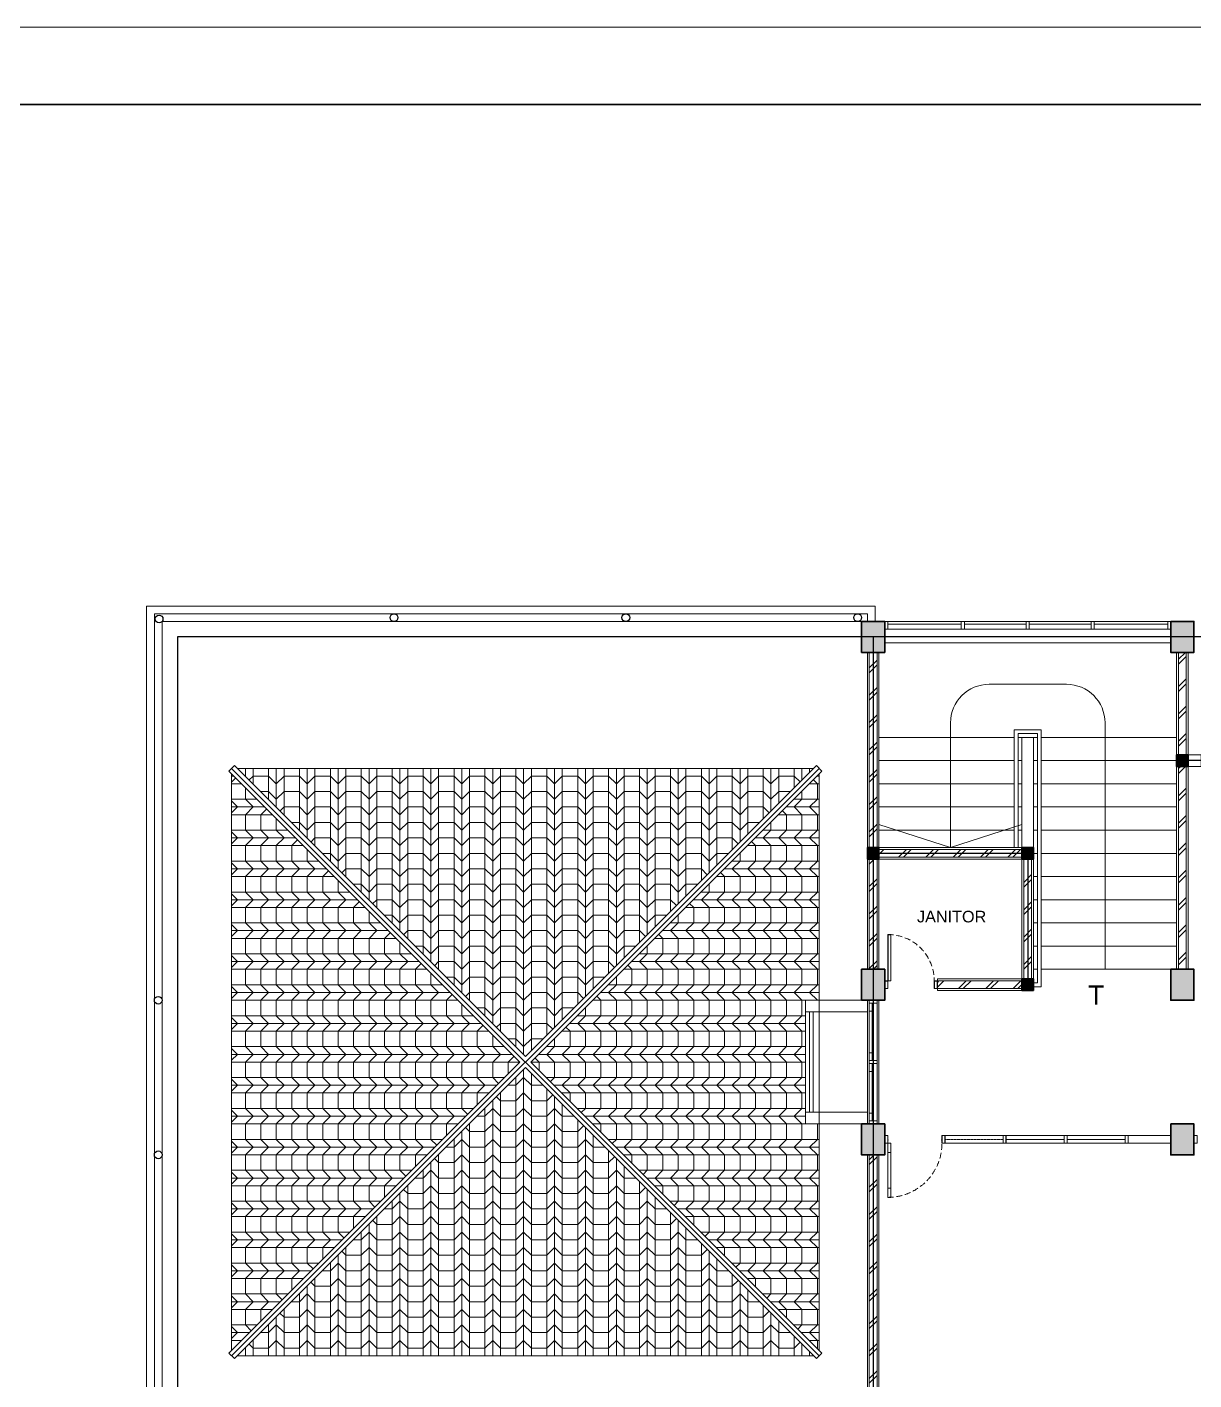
# Model space of a CAD drawing. Header units: millimetres. Extents: x -17012 to 17775, y -5570 to 5430.
# Drawn here: x 9222 to 12241, y 1929 to 5430 of the extents above; entities that cross this region are included whole.
import ezdxf
from ezdxf.enums import TextEntityAlignment as Align

# ---------------------------------------------------------------- set-up
doc = ezdxf.new("R2010")
doc.units = ezdxf.units.MM
doc.linetypes.add('HIDDEN', pattern=[0.375, 0.25, -0.125])
for name, color, linetype, lineweight in [('ars', 11, 'Continuous', 5), ('atap', 7, 'Continuous', 20), ('dinding', 5, 'Continuous', 15), ('GRS KOP', 1, 'Continuous', 35), ('KOLOM', 1, 'Continuous', 30), ('kop', 7, 'Continuous', 20), ('kus', 63, 'Continuous', 15), ('lan', 7, 'Continuous', 15), ('not', 7, 'Continuous', 20), ('PARTISI', 190, 'Continuous', 9), ('SANITAIR', 4, 'Continuous', 5), ('sol kol', 8, 'Continuous', 0), ('tem', 5, 'Continuous', 20)]:
    doc.layers.add(name, color=color, linetype=linetype, lineweight=lineweight)
doc.layers.add('as', color=1, linetype='Continuous', plot=False)
doc.styles.add('BARU', font='complex.shx')
doc.styles.get("Standard").update_dxf_attribs({"font": 'arial.ttf'})
pattern_1 = [(45, (12210.864, 1611.834), (-35.3553, 35.3553), []), (45, (12223.364, 1611.834), (-35.3553, 35.3553), [])]

# ---------------------------------------------------------------- blocks, each defined once
blk = doc.blocks.new('K1')
at = {"layer": 'KOLOM'}
blk.add_lwpolyline([(0.2, 0.15), (-0.2, 0.15), (-0.2, -0.15), (0.2, -0.15), (0.2, 0.15)], dxfattribs=at)
blk = doc.blocks.new('KP')
at = {"layer": 'KOLOM'}
blk.add_lwpolyline([(0.075, -0.075), (-0.075, -0.075), (-0.075, 0.075), (0.075, 0.075), (0.075, -0.075)], dxfattribs=at)
blk = doc.blocks.new('P 70')
at = {"linetype": 'HIDDEN', "ltscale": 0.3}
blk.add_lwpolyline([(-0.74, 0.1, -0.414214), (-0.04, 0.8, -1.303225)], format="xyb", dxfattribs=at)
for points in [[(-0.04, 0.8), (-0.08, 0.8), (-0.08, 0.68), (-0.04, 0.68)], [(-0.04, 0.68), (-0.08, 0.68), (-0.08, 0.22), (-0.04, 0.22)], [(-0.04, 0.1), (-0.08, 0.1), (-0.08, 0.22), (-0.04, 0.22)], [(-0.735, 0.06), (-0.74, 0.06), (-0.74, 0.061), (-0.74, 0.1), (-0.78, 0.1), (-0.78, 0), (-0.74, 0), (-0.74, 0.056), (-0.735, 0.058)], [(-0.742, 0.002), (-0.778, 0.002), (-0.778, 0.098), (-0.742, 0.098)], [(-0.045, 0.06), (-0.04, 0.06), (-0.04, 0.061), (-0.04, 0.1), (0, 0.1), (0, 0), (-0.04, 0), (-0.04, 0.056), (-0.045, 0.058)], [(-0.038, 0.002), (-0.002, 0.002), (-0.002, 0.098), (-0.038, 0.098)]]:
    blk.add_lwpolyline(points, close=True)
blk = doc.blocks.new('P 60')
at = {"linetype": 'HIDDEN', "ltscale": 0.3}
blk.add_lwpolyline([(-0.64, 0.1, -0.414214), (-0.04, 0.7, -1.303225)], format="xyb", dxfattribs=at)
for points in [[(-0.04, 0.7), (-0.04, 0.1), (-0.08, 0.1), (-0.08, 0.7)], [(-0.042, 0.698), (-0.042, 0.102), (-0.078, 0.102), (-0.078, 0.698)], [(-0.635, 0.06), (-0.64, 0.06), (-0.64, 0.061), (-0.64, 0.1), (-0.68, 0.1), (-0.68, 0), (-0.64, 0), (-0.64, 0.056), (-0.635, 0.058)], [(-0.642, 0.002), (-0.678, 0.002), (-0.678, 0.098), (-0.642, 0.098)], [(-0.045, 0.06), (-0.04, 0.06), (-0.04, 0.061), (-0.04, 0.1), (0, 0.1), (0, 0), (-0.04, 0), (-0.04, 0.056), (-0.045, 0.058)], [(-0.038, 0.002), (-0.002, 0.002), (-0.002, 0.098), (-0.038, 0.098)]]:
    blk.add_lwpolyline(points, close=True)
blk = doc.blocks.new('NOTASI RUANG')
at = {"layer": 'not'}
for height, p in [(0.26, (-0.011, 0.3)), (0.175, (-0.009, -0.017))]:
    blk.add_attdef('RUANG', text='', height=height, dxfattribs=at).set_placement(p, align=Align.MIDDLE_CENTER)
blk = doc.blocks.new('kop')
at = {"layer": 'GRS KOP'}
blk.add_lwpolyline([(1, 54), (83, 54), (83, 1), (1, 1)], close=True, dxfattribs=at)
at = {"layer": 'kop', "color": 7}
blk.add_line((84, 55), (0, 55), dxfattribs=at)
at = {"layer": 'kop', "style": 'BARU', "flags": 4}
for p, height in [((73.8, 5.4), 0.35), ((80.303, 5.382), 0.25), ((73.8, 4.9), 0.35), ((80.303, 4.882), 0.25), ((73.8, 4.4), 0.35), ((80.303, 4.382), 0.25)]:
    blk.add_attdef('-', p, '', height=height, dxfattribs=at)
at = {"layer": 'kop', "flags": 4}
for tag, p in [('AR-00', (78.057, 2.648)), ('00', (81.238, 2.647))]:
    blk.add_attdef(tag, text='', height=0.35, dxfattribs=at).set_placement(p, align=Align.MIDDLE)

msp = doc.modelspace()

# ---------------------------------------------------------------- hatches: boundary and pattern name
at = {"layer": 'ars'}
h = msp.add_hatch(dxfattribs=at)
h.set_pattern_fill('TEMBOK', color=256, scale=50)
h.set_pattern_definition(pattern_1)
h.paths.add_polyline_path([(11420.9, 2991.8), (11420.9, 3811.8), (11400.9, 3811.8), (11400.9, 2991.8)])
h = msp.add_hatch(dxfattribs=at)
h.set_pattern_fill('TEMBOK', color=256, scale=50)
h.set_pattern_definition(pattern_1)
h.paths.add_polyline_path([(12220.9, 3546.8), (12220.9, 3811.8), (12200.9, 3811.8), (12200.9, 3546.8)])
h = msp.add_hatch(dxfattribs=at)
h.set_pattern_fill('PLENTONG', color=256, scale=20, angle=180)
h.set_pattern_definition([(270, (1966.37, -3628.21), (80, -1e-14), []), (270, (1946.37, -3628.21), (80, -1e-14), []), (270, (1926.37, -3628.21), (80, -1e-14), []), (225, (1966.37, -3628.213), (-7e-15, -40), [28.28427, -84.85281]), (315, (1926.37, -3628.213), (7e-15, 40), [28.28427, -84.85281]), (180, (1926.37, -3628.213), (-5e-15, -40), [40, -40])])
h.paths.add_polyline_path([(9765, 3511.8), (10510.9, 2766), (11256.7, 3511.8)])
h = msp.add_hatch(dxfattribs=at)
h.set_pattern_fill('TEMBOK', color=256, scale=50)
h.set_pattern_definition(pattern_1)
h.paths.add_polyline_path([(12200.9, 3516.8), (12200.9, 2991.8), (12220.9, 2991.8), (12220.9, 3516.8)])
h = msp.add_hatch(dxfattribs=at)
h.set_pattern_fill('PLENTONG', color=256, scale=20, angle=270)
h.set_pattern_definition([(0, (1946.37, -3608.21), (2e-14, 80), []), (0, (1946.37, -3628.21), (2e-14, 80), []), (0, (1946.37, -3648.21), (2e-14, 80), []), (315, (1946.37, -3608.213), (40, -1e-14), [28.28427, -84.8528]), (45, (1946.37, -3648.213), (-40, 1e-14), [28.28427, -84.8528]), (270, (1946.37, -3648.213), (40, -7e-15), [40, -40])])
h.paths.add_polyline_path([(9750.9, 2006), (10496.7, 2751.8), (9750.9, 3497.7)])
h = msp.add_hatch(dxfattribs=at)
h.set_pattern_fill('PLENTONG', color=256, scale=20, angle=90)
h.set_pattern_definition([(180, (1946.37, -3648.21), (-1e-14, -80), []), (180, (1946.37, -3628.21), (-1e-14, -80), []), (180, (1946.37, -3608.21), (-1e-14, -80), []), (135, (1946.37, -3648.213), (-40, 5e-15), [28.28427, -84.85281]), (225, (1946.37, -3608.213), (40, -5e-15), [28.28427, -84.85281]), (90, (1946.37, -3608.213), (-40, 2e-15), [40, -40])])
h.paths.add_polyline_path([(10525, 2751.8), (11270.9, 2006), (11270.9, 2591.8), (11235.9, 2591.8), (11235.9, 2911.8), (11270.9, 2911.8), (11270.9, 3497.7)])
h = msp.add_hatch(dxfattribs=at)
h.set_pattern_fill('TEMBOK', color=256, scale=50)
h.set_pattern_definition(pattern_1)
h.paths.add_polyline_path([(11795.9, 3301.8), (11425.9, 3301.8), (11425.9, 3281.8), (11795.9, 3281.8)])
h = msp.add_hatch(dxfattribs=at)
h.set_pattern_fill('TEMBOK', color=256, scale=50)
h.set_pattern_definition([(45, (12175.864, 1611.834), (-35.3553, 35.3553), []), (45, (12188.364, 1611.834), (-35.3553, 35.3553), [])])
h.paths.add_polyline_path([(11820.9, 2966.8), (11820.9, 3276.8), (11800.9, 3276.8), (11800.9, 2966.8)])
h = msp.add_hatch(dxfattribs=at)
h.set_pattern_fill('TEMBOK', color=256, scale=50)
h.set_pattern_definition(pattern_1)
h.paths.add_polyline_path([(11795.9, 2941.8), (11576.9, 2941.8), (11576.9, 2961.8), (11795.9, 2961.8)])
h = msp.add_hatch(dxfattribs=at)
h.set_pattern_fill('PLENTONG', color=256, scale=20)
h.set_pattern_definition([(90, (1926.37, -3628.21), (-80, 5e-15), []), (90, (1946.37, -3628.21), (-80, 5e-15), []), (90, (1966.37, -3628.21), (-80, 5e-15), []), (45, (1926.37, -3628.213), (2e-15, 40), [28.28427, -84.8528]), (135, (1966.37, -3628.213), (-2e-15, -40), [28.28427, -84.8528]), (0, (1966.37, -3628.213), (0, 40), [40, -40])])
h.paths.add_polyline_path([(9765, 1991.8), (11256.7, 1991.8), (10510.9, 2737.7)])
h = msp.add_hatch(dxfattribs=at)
h.set_pattern_fill('TEMBOK', color=256, scale=50)
h.set_pattern_definition(pattern_1)
h.paths.add_polyline_path([(11420.9, 1691.8), (11420.9, 2511.8), (11400.9, 2511.8), (11400.9, 1691.8)])
at = {"layer": 'sol kol'}
for points in [[(11380.9, 3891.8), (11380.9, 3811.8), (11440.9, 3811.8), (11440.9, 3891.8)], [(12180.9, 3891.8), (12180.9, 3811.8), (12240.9, 3811.8), (12240.9, 3891.8)], [(12195.9, 3546.8), (12225.9, 3546.8), (12225.9, 3516.8), (12195.9, 3516.8)], [(11425.9, 3276.8), (11395.9, 3276.8), (11395.9, 3306.8), (11425.9, 3306.8)], [(11825.9, 3276.8), (11795.9, 3276.8), (11795.9, 3306.8), (11825.9, 3306.8)], [(11380.9, 2991.8), (11380.9, 2911.8), (11440.9, 2911.8), (11440.9, 2991.8)], [(12180.9, 2991.8), (12180.9, 2911.8), (12240.9, 2911.8), (12240.9, 2991.8)], [(11825.9, 2936.8), (11795.9, 2936.8), (11795.9, 2966.8), (11825.9, 2966.8)], [(11380.9, 2591.8), (11380.9, 2511.8), (11440.9, 2511.8), (11440.9, 2591.8)], [(12180.9, 2591.8), (12180.9, 2511.8), (12240.9, 2511.8), (12240.9, 2591.8)]]:
    msp.add_hatch(color=256, dxfattribs=at).paths.add_polyline_path(points)

# ---------------------------------------------------------------- linework, layer by layer
for centre in [(9563.2, 3898.3), (10170.9, 3901.8), (10770.9, 3901.8), (11370.9, 3901.8), (11370.9, 3901.8), (9560.9, 2911.8), (9560.9, 2511.8)]:
    msp.add_circle(centre, 10)
at = {"layer": 'ars'}
for p, q in [((11845.9, 3611.8), (11775.9, 3611.8)), ((11775.9, 3306.8), (11775.9, 3611.8)), ((11845.9, 2946.8), (11845.9, 3611.8)), ((11835.9, 3601.8), (11785.9, 3601.8)), ((11785.9, 3306.8), (11785.9, 3601.8)), ((11835.9, 2956.8), (11835.9, 3601.8)), ((11825.9, 2956.8), (11835.9, 2956.8)), ((11825.9, 2946.8), (11845.9, 2946.8))]:
    msp.add_line(p, q, dxfattribs=at)
for points in [[(11420.9, 2991.8), (11420.9, 3811.8), (11400.9, 3811.8), (11400.9, 2991.8)], [(12220.9, 3546.8), (12220.9, 3811.8), (12200.9, 3811.8), (12200.9, 3546.8)], [(12200.9, 3516.8), (12200.9, 2991.8), (12220.9, 2991.8), (12220.9, 3516.8)], [(11795.9, 3301.8), (11425.9, 3301.8), (11425.9, 3281.8), (11795.9, 3281.8)], [(11820.9, 2966.8), (11820.9, 3276.8), (11800.9, 3276.8), (11800.9, 2966.8)], [(11795.9, 2941.8), (11576.9, 2941.8), (11576.9, 2961.8), (11795.9, 2961.8)], [(11420.9, 1691.8), (11420.9, 2511.8), (11400.9, 2511.8), (11400.9, 1691.8)]]:
    msp.add_lwpolyline(points, close=True, dxfattribs=at)
for points in [[(11245.9, 2621.8), (11245.9, 2881.8)], [(11255.9, 2621.8), (11255.9, 2881.8)]]:
    msp.add_lwpolyline(points, dxfattribs=at)
at = {"layer": 'as'}
for p, q in [((11410.9, 3851.8), (11410.9, 1651.8)), ((11810.9, 3291.8), (11410.9, 3291.8)), ((11810.9, 3291.8), (11810.9, 2951.8))]:
    msp.add_line(p, q, dxfattribs=at)
at = {"layer": 'as', "linetype": 'Continuous'}
for p, q in [((9750.9, 1991.8), (11270.9, 3511.8)), ((9750.9, 3511.8), (11270.9, 1991.8))]:
    msp.add_line(p, q, dxfattribs=at)
at = {"layer": 'as'}
for points in [[(12210.9, 3851.8), (9610.9, 3851.8), (9610.9, 1651.8)], [(11410.9, 3851.8), (11410.9, 1651.8)], [(12110.9, 3851.8), (11510.9, 3851.8)], [(13010.9, 3851.8), (12210.9, 3851.8)], [(12610.9, 3531.8), (12210.9, 3531.8)]]:
    msp.add_lwpolyline(points, dxfattribs=at)
at = {"layer": 'atap', "linetype": 'Continuous'}
for p, q in [((9757.9, 3518.9), (9743.8, 3504.8)), ((9743.8, 3504.8), (10496.7, 2751.8)), ((9757.9, 3518.9), (10510.9, 2766)), ((10510.9, 2766), (11263.8, 3518.9)), ((10525, 2751.8), (11277.9, 3504.8)), ((9743.8, 1998.9), (10496.7, 2751.8)), ((9757.9, 1984.8), (10510.9, 2737.7)), ((10510.9, 2737.7), (11263.8, 1984.8)), ((10525, 2751.8), (11277.9, 1998.9))]:
    msp.add_line(p, q, dxfattribs=at)
at = {"layer": 'atap'}
for p, q in [((11277.9, 3504.8), (11263.8, 3518.9)), ((9757.9, 1984.8), (9743.8, 1998.9)), ((11263.8, 1984.8), (11277.9, 1998.9))]:
    msp.add_line(p, q, dxfattribs=at)
at = {"layer": 'atap', "linetype": 'Continuous'}
for points in [[(11256.7, 3511.8), (9765, 3511.8)], [(9750.9, 3497.7), (9750.9, 2006)], [(11270.9, 2006), (11270.9, 3497.7)], [(9765, 1991.8), (11256.7, 1991.8)]]:
    msp.add_lwpolyline(points, dxfattribs=at)
at = {"layer": 'dinding'}
for p, q in [((9530.9, 1571.8), (9530.9, 3931.8)), ((9530.9, 3931.8), (11415.9, 3931.8)), ((11415.9, 3931.8), (11415.9, 3891.8)), ((11415.9, 3891.8), (11415.9, 3931.8)), ((9550.9, 1591.8), (9550.9, 3911.8)), ((9550.9, 3911.8), (11395.9, 3911.8)), ((11395.9, 3911.8), (11395.9, 3891.8)), ((11395.9, 3891.8), (11395.9, 3911.8))]:
    msp.add_line(p, q, dxfattribs=at)
for points in [[(11425.9, 2991.8), (11425.9, 3811.8), (11395.9, 3811.8), (11395.9, 2991.8)], [(12225.9, 3546.8), (12225.9, 3811.8), (12195.9, 3811.8), (12195.9, 3546.8)], [(12259.9, 3546.8), (12225.9, 3546.8), (12225.9, 3516.8), (12259.9, 3516.8)], [(12195.9, 3516.8), (12195.9, 2991.8), (12225.9, 2991.8), (12225.9, 3516.8)], [(11795.9, 3306.8), (11425.9, 3306.8), (11425.9, 3276.8), (11795.9, 3276.8)], [(11825.9, 2966.8), (11825.9, 3276.8), (11795.9, 3276.8), (11795.9, 2966.8)], [(11795.9, 2936.8), (11576.9, 2936.8), (11576.9, 2966.8), (11795.9, 2966.8)], [(11425.9, 1691.8), (11425.9, 2511.8), (11395.9, 2511.8), (11395.9, 1691.8)]]:
    msp.add_lwpolyline(points, close=True, dxfattribs=at)
at = {"layer": 'kop', "color": 7}
msp.add_line((17775.2, 5429.8), (975.2, 5429.8), dxfattribs=at)
at = {"layer": 'kus'}
for p, q in [((12180.9, 3891.8), (11440.9, 3891.8)), ((11448.9, 3871.8), (11448.9, 3891.8)), ((11638.9, 3871.8), (11638.9, 3891.8)), ((11646.9, 3871.8), (11646.9, 3891.8)), ((11806.9, 3871.8), (11806.9, 3891.8)), ((11814.9, 3871.8), (11814.9, 3891.8)), ((11974.9, 3871.8), (11974.9, 3891.8)), ((11982.9, 3871.8), (11982.9, 3891.8)), ((12172.9, 3871.8), (12172.9, 3891.8)), ((12180.9, 3871.8), (11440.9, 3871.8)), ((11638.9, 3884.8), (11448.9, 3884.8)), ((11806.9, 3884.8), (11646.9, 3884.8)), ((11974.9, 3884.8), (11814.9, 3884.8)), ((12172.9, 3884.8), (11982.9, 3884.8)), ((11400.9, 2755.8), (11400.9, 2903.8)), ((11407.9, 2883.8), (11400.9, 2883.8)), ((11407.9, 2755.8), (11407.9, 2903.8)), ((11420.9, 2755.8), (11420.9, 2903.8)), ((11407.9, 2775.8), (11400.9, 2775.8)), ((11400.9, 2599.8), (11400.9, 2747.8)), ((11407.9, 2599.8), (11407.9, 2747.8)), ((11420.9, 2599.8), (11420.9, 2747.8)), ((11407.9, 2727.8), (11400.9, 2727.8)), ((11407.9, 2619.8), (11400.9, 2619.8)), ((11746.9, 2561.8), (11596.9, 2561.8)), ((11904.9, 2561.8), (11754.9, 2561.8)), ((12062.9, 2561.8), (11912.9, 2561.8)), ((11746.9, 2541.8), (11596.9, 2541.8)), ((11904.9, 2541.8), (11754.9, 2541.8)), ((12062.9, 2541.8), (11912.9, 2541.8))]:
    msp.add_line(p, q, dxfattribs=at)
at = {"layer": 'kus', "linetype": 'HIDDEN'}
for p, q in [((11746.9, 2551.8), (11596.9, 2551.8)), ((11904.9, 2551.8), (11754.9, 2551.8)), ((12062.9, 2551.8), (11912.9, 2551.8))]:
    msp.add_line(p, q, dxfattribs=at)
at = {"layer": 'kus'}
for points in [[(11400.9, 2903.8), (11400.9, 2911.8), (11420.9, 2911.8), (11420.9, 2903.8)], [(11400.9, 2747.8), (11400.9, 2755.8), (11420.9, 2755.8), (11420.9, 2747.8)], [(11400.9, 2591.8), (11400.9, 2599.8), (11420.9, 2599.8), (11420.9, 2591.8)], [(11746.9, 2541.8), (11754.9, 2541.8), (11754.9, 2561.8), (11746.9, 2561.8)], [(11747.3, 2542.2), (11754.5, 2542.2), (11754.5, 2561.4), (11747.3, 2561.4)], [(11904.9, 2541.8), (11912.9, 2541.8), (11912.9, 2561.8), (11904.9, 2561.8)], [(11905.3, 2542.2), (11912.5, 2542.2), (11912.5, 2561.4), (11905.3, 2561.4)], [(12062.9, 2541.8), (12070.9, 2541.8), (12070.9, 2561.8), (12062.9, 2561.8)], [(12063.3, 2542.2), (12070.5, 2542.2), (12070.5, 2561.4), (12063.3, 2561.4)], [(12248.9, 2541.8), (12240.9, 2541.8), (12240.9, 2561.8), (12248.9, 2561.8)]]:
    msp.add_lwpolyline(points, close=True, dxfattribs=at)
at = {"layer": 'lan'}
for p, q in [((11440.9, 3836.8), (12180.9, 3836.8)), ((11710.9, 3729.3), (11910.9, 3729.3)), ((11610.9, 3629.3), (11610.9, 3306.8)), ((12010.9, 3629.3), (12010.9, 2991.8)), ((11425.9, 3591.8), (11775.9, 3591.8)), ((11785.9, 3591.8), (11795.9, 3591.8)), ((11825.9, 3591.8), (11795.9, 3591.8)), ((11795.9, 3306.8), (11795.9, 3591.8)), ((11835.9, 3591.8), (11825.9, 3591.8)), ((11825.9, 3306.8), (11825.9, 3591.8)), ((12195.9, 3591.8), (11845.9, 3591.8)), ((11425.9, 3531.8), (11775.9, 3531.8)), ((11785.9, 3531.8), (11795.9, 3531.8)), ((11835.9, 3531.8), (11825.9, 3531.8)), ((12195.9, 3531.8), (11845.9, 3531.8)), ((11425.9, 3471.8), (11775.9, 3471.8)), ((11785.9, 3471.8), (11795.9, 3471.8)), ((11835.9, 3471.8), (11825.9, 3471.8)), ((12195.9, 3471.8), (11845.9, 3471.8)), ((11425.9, 3411.8), (11775.9, 3411.8)), ((11785.9, 3411.8), (11795.9, 3411.8)), ((11835.9, 3411.8), (11825.9, 3411.8)), ((12195.9, 3411.8), (11845.9, 3411.8)), ((11425.9, 3366.8), (11610.9, 3306.8)), ((11795.9, 3366.8), (11610.9, 3306.8)), ((11425.9, 3351.8), (11775.9, 3351.8)), ((11785.9, 3351.8), (11795.9, 3351.8)), ((11835.9, 3351.8), (11825.9, 3351.8)), ((12195.9, 3351.8), (11845.9, 3351.8)), ((11835.9, 3291.8), (11825.9, 3291.8)), ((12195.9, 3291.8), (11845.9, 3291.8)), ((11835.9, 3231.8), (11825.9, 3231.8)), ((12195.9, 3231.8), (11845.9, 3231.8)), ((11835.9, 3171.8), (11825.9, 3171.8)), ((12195.9, 3171.8), (11845.9, 3171.8)), ((11835.9, 3111.8), (11825.9, 3111.8)), ((12195.9, 3111.8), (11845.9, 3111.8)), ((11835.9, 3051.8), (11825.9, 3051.8)), ((12195.9, 3051.8), (11845.9, 3051.8)), ((11835.9, 2991.8), (11825.9, 2991.8)), ((12180.9, 2991.8), (11845.9, 2991.8)), ((11380.9, 2911.8), (11235.9, 2911.8)), ((11395.9, 2881.8), (11235.9, 2881.8)), ((11395.9, 2621.8), (11235.9, 2621.8))]:
    msp.add_line(p, q, dxfattribs=at)
msp.add_lwpolyline([(11380.9, 2591.8), (11235.9, 2591.8), (11235.9, 2911.8)], dxfattribs=at)
msp.add_lwpolyline([(11395.9, 2591.8), (11395.9, 2911.8), (11425.9, 2911.8), (11425.9, 2591.8)], close=True, dxfattribs=at)
for centre, start, end in [((11710.9, 3629.3), 90, 180), ((11910.9, 3629.3), 0, 90)]:
    msp.add_arc(centre, 100, start, end, dxfattribs=at)
at = {"layer": 'PARTISI'}
msp.add_lwpolyline([(12070.9, 2561.8), (12180.9, 2561.8), (12180.9, 2541.8), (12070.9, 2541.8)], close=True, dxfattribs=at)
at = {"layer": 'SANITAIR'}
msp.add_lwpolyline([(11410.9, 1611.8), (9570.9, 1611.8), (9570.9, 3891.8), (11410.9, 3891.8)], dxfattribs=at)
at = {"layer": 'tem'}
msp.add_line((11795.9, 3201.8), (11795.9, 3041.8), dxfattribs=at)

# ---------------------------------------------------------------- block references
ref = msp.add_blockref('NOTASI RUANG', (11613.4, 3105.5), dxfattribs=dict(xscale=-75.8875472183463, yscale=75.8875472183463, zscale=75.88754721834448))
ref.add_attrib('RUANG', 'JANITOR', dxfattribs={"layer": 'not', "height": 30}).set_placement((11613.9, 3128.2), align=Align.MIDDLE_CENTER)
at = {"layer": 'KOLOM', "xscale": 200, "yscale": 200, "zscale": 200}
for name, p, rotation in [('K1', (11410.9, 3851.8), 90), ('K1', (12210.9, 3851.8), 90), ('KP', (12210.9, 3531.8), 180), ('K1', (11410.9, 2951.8), 90), ('K1', (12210.9, 2951.8), 90), ('K1', (11410.9, 2551.8), 90), ('K1', (12210.9, 2551.8), 90)]:
    msp.add_blockref(name, p, dxfattribs=dict(at, rotation=rotation))
for p in [(11410.9, 3291.8), (11810.9, 3291.8), (11810.9, 2951.8)]:
    msp.add_blockref('KP', p, dxfattribs=at)
at = {"layer": 'kop', "xscale": 200, "yscale": 200, "zscale": 200}
msp.add_blockref('kop', (975.2, -5570.2), dxfattribs=at)
at = {"layer": 'kus', "xscale": -200, "yscale": 200, "zscale": 200}
msp.add_blockref('P 60', (11440.9, 2941.8), dxfattribs=at)
at = {"layer": 'kus', "xscale": 200, "yscale": 200, "zscale": 200, "rotation": 180.0000000287148}
msp.add_blockref('P 70', (11440.9, 2561.8), dxfattribs=at)

# ---------------------------------------------------------------- texts
at = {"layer": 'not', "insert": (11986.3, 2950.1), "char_height": 50, "attachment_point": 1}
msp.add_mtext_dynamic_manual_height_columns('\\pi-19.688;T', width=0.256, gutter_width=12.5, heights=[0], dxfattribs=at)

doc.saveas('drawing.dxf')
